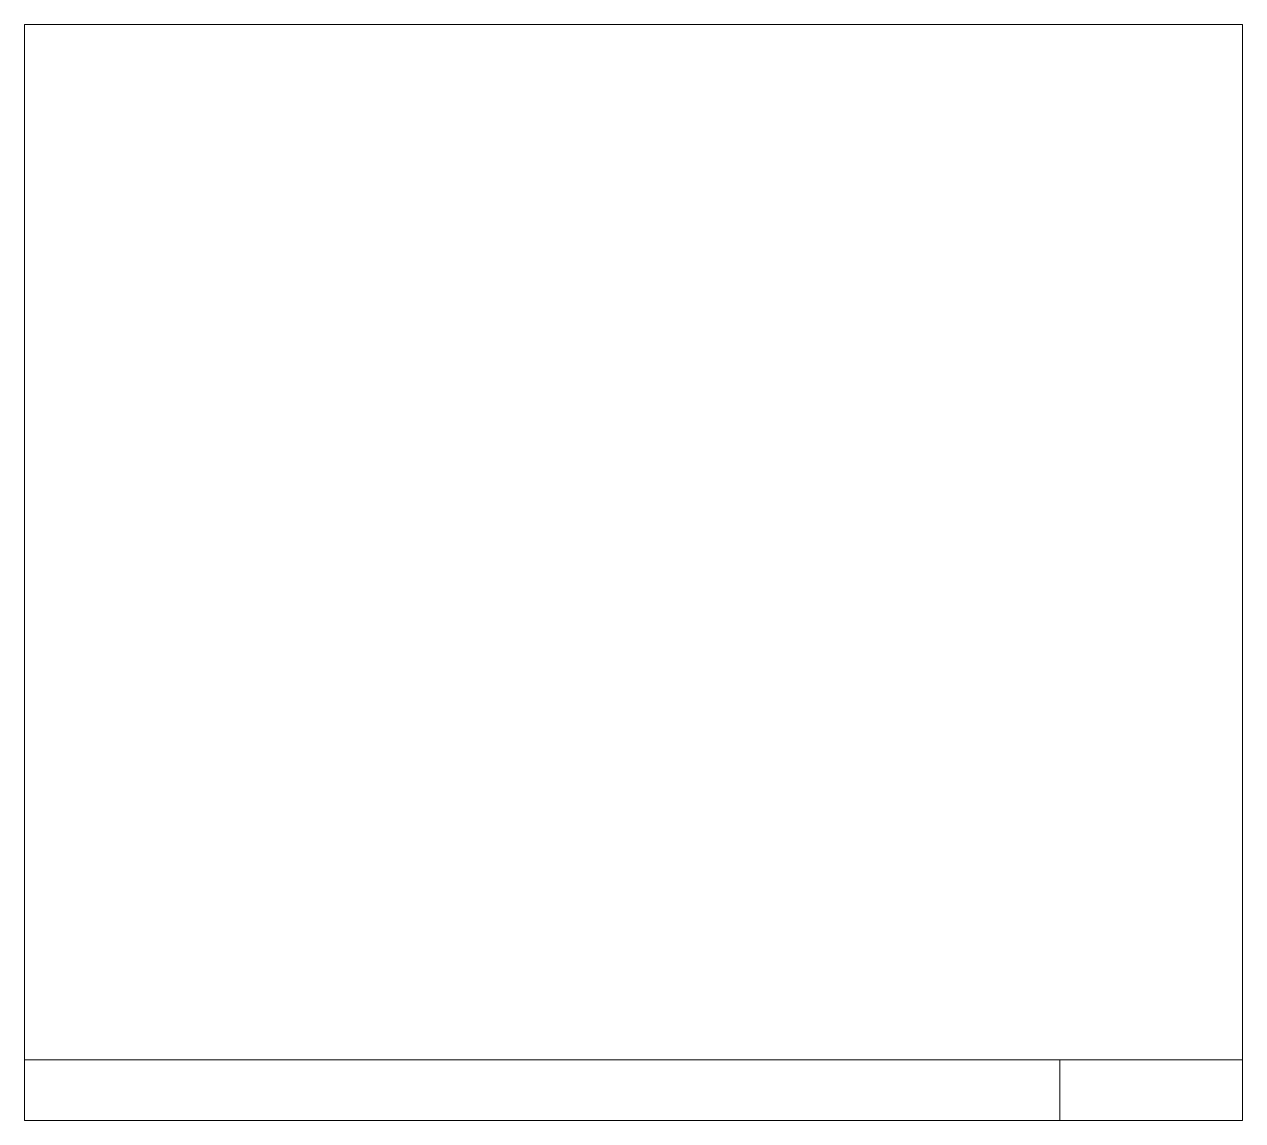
# Model space of a CAD drawing. Header units: inches. Extents: x -10 to 10, y -18 to 0.
import ezdxf

# ---------------------------------------------------------------- set-up
doc = ezdxf.new("R2010")
doc.units = ezdxf.units.IN
doc.layers.get('0').update_dxf_attribs({"linetype": 'CONTINUOUS', "lineweight": 18})

msp = doc.modelspace()

# ---------------------------------------------------------------- linework, layer by layer
for p, q in [((-10, 0), (-10, -18)), ((10, 0), (-10, 0)), ((10, -18), (10, 0)), ((-10, -17), (10, -17)), ((7, -18), (7, -17)), ((-10, -18), (10, -18))]:
    msp.add_line(p, q)

doc.saveas('drawing.dxf')
